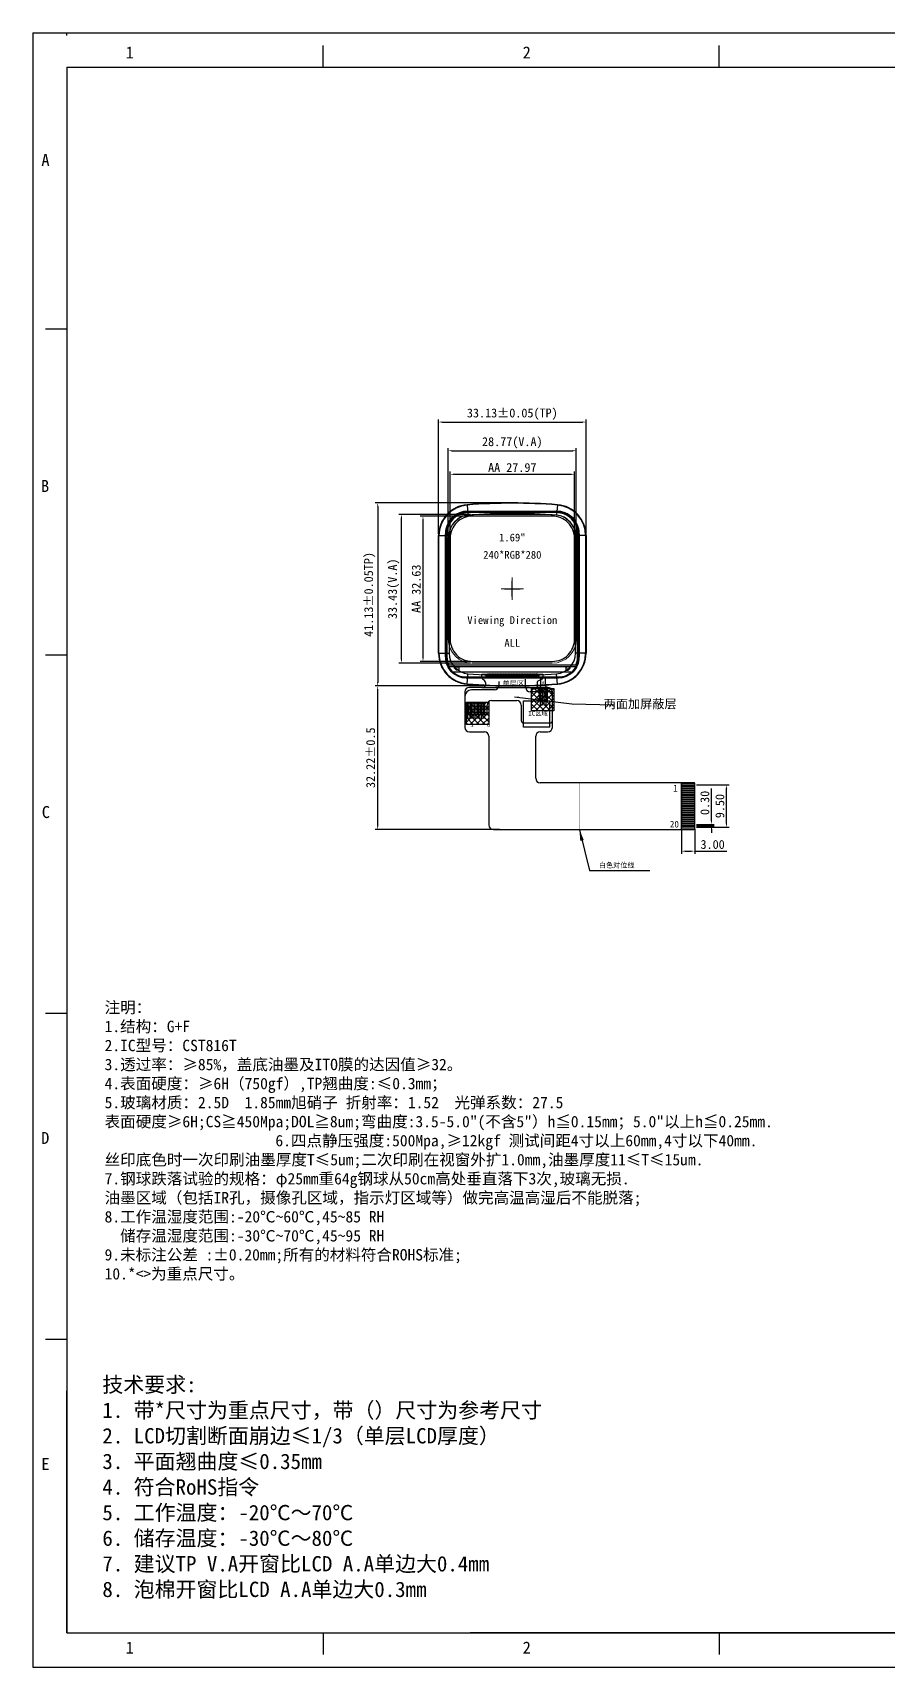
# Model space of a CAD drawing. Extents: x 1414 to 1932, y -8378 to -8010.
# Drawn here: x 1413.8 to 1605.8, y -8377.5 to -8010.3 of the extents above; entities that cross this region are included whole.
import ezdxf
from ezdxf.enums import TextEntityAlignment as Align

# ---------------------------------------------------------------- set-up
doc = ezdxf.new("R2010")
doc.units = 0
doc.header["$LTSCALE"] = 10
doc.header["$MEASUREMENT"] = 0
doc.layers.get('0').update_dxf_attribs({"linetype": 'CONTINUOUS'})
doc.layers.get('Defpoints').update_dxf_attribs({"linetype": 'CONTINUOUS'})
for name, color, linetype in [('02___PRT_ALL_AXES', 7, 'CONTINUOUS'), ('5EB4AF8C-DAD5-4E12-239B-2F7F86AF0EE6', 7, 'CONTINUOUS'), ('dim', 4, 'CONTINUOUS'), ('FPC', 1, 'CONTINUOUS'), ('FPC-O正面白油层', 7, 'CONTINUOUS'), ('标注', 3, 'CONTINUOUS')]:
    doc.layers.add(name, color=color, linetype=linetype)
for name, color, linetype, lineweight in [('BLU', 2, 'CONTINUOUS', 5), ('LCD', 4, 'CONTINUOUS', 18), ('lens', 3, 'CONTINUOUS', 13), ('图层 1', 7, 'CONTINUOUS', 18), ('标 注', 3, 'CONTINUOUS', 18)]:
    doc.layers.add(name, color=color, linetype=linetype, lineweight=lineweight)
doc.styles.add('Times New Roman', font='arial.ttf')
doc.styles.add('宋体', font='SimSun.ttf')
doc.dimstyles.new('ISO-25', dxfattribs={"dimtxt": 2.5, "dimasz": 2.5, "dimexe": 1.25, "dimexo": 0.625, "dimtad": 1, "dimdsep": 46, "dimtxsty": 'Standard', "dimcen": 2.5, "dimadec": 0, "dimazin": 0, "dimtfac": 1, "dimtmove": 0, "dimatfit": 3, "dimfxl": 1, "dimarcsym": 0})
doc.dimstyles.new('STANDARD$0', dxfattribs={"dimtxt": 2, "dimasz": 0.8, "dimexe": 0.6, "dimexo": 0.4, "dimgap": 0.5, "dimtad": 1, "dimzin": 0, "dimdsep": 46, "dimtxsty": '宋体', "dimcen": 0, "dimdle": 1.6, "dimclrd": 256, "dimclre": 256, "dimclrt": 256, "dimadec": 0, "dimazin": 0, "dimtfac": 1, "dimtofl": 0, "dimtmove": 0, "dimatfit": 3, "dimfxl": 1, "dimtolj": 1, "dimarcsym": 1})
doc.dimstyles.new('副本 (2)Standard', dxfattribs={"dimscale": 2, "dimtxt": 1, "dimasz": 0.5, "dimexe": 0.5, "dimexo": 0.5, "dimgap": 0.3, "dimtad": 1, "dimzin": 0, "dimdsep": 46, "dimtxsty": 'Standard', "dimcen": 0, "dimclrd": 5, "dimclre": 5, "dimclrt": 256, "dimadec": 1, "dimazin": 0, "dimtol": 1, "dimtp": 0.05, "dimtm": 0.05, "dimtfac": 1, "dimtofl": 0, "dimtmove": 1, "dimatfit": 3, "dimfxl": 1, "dimtolj": 1, "dimtzin": 0, "dimarcsym": 0})

# ---------------------------------------------------------------- blocks, each defined once
blk = doc.blocks.new('zw$5CE5')
at = {"color": 4}
for p, q in [((-1.75, 0), (1.75, 0)), ((0, -1.75), (0, 1.75))]:
    blk.add_line(p, q, dxfattribs=at)
at = {"layer": 'FPC', "color": 2}
for points in [[(-13.006, -17.867), (-13.006, -17.517), (-12.006, -17.517), (-12.006, -18.317), (-12.556, -18.317)], [(13.006, -17.867), (13.006, -17.517), (12.006, -17.517), (12.006, -18.317), (12.556, -18.317)]]:
    blk.add_lwpolyline(points, close=True, dxfattribs=at)
at = {"layer": '标注', "color": 4}
blk.add_line((14.312, -17.517), (-14.312, -17.517), dxfattribs=at)
at = {"layer": '标注'}
for p, q in [((-6.06, -19.517), (-6.06, -19.417)), ((-6.06, -19.417), (-5.86, -19.417)), ((-5.86, -19.517), (-6.06, -19.517)), ((-5.86, -19.417), (-5.86, -19.317)), ((-5.86, -19.317), (-5.76, -19.317)), ((-5.86, -19.617), (-5.86, -19.517)), ((-5.76, -19.617), (-5.86, -19.617)), ((-5.76, -19.317), (-5.76, -19.417)), ((-5.76, -19.417), (-5.56, -19.417)), ((-5.56, -19.517), (-5.76, -19.517)), ((-5.76, -19.517), (-5.76, -19.617)), ((-5.56, -19.417), (-5.56, -19.517)), ((5.76, -19.417), (5.56, -19.417)), ((5.56, -19.417), (5.56, -19.517)), ((5.56, -19.517), (5.76, -19.517)), ((5.86, -19.317), (5.76, -19.317)), ((5.76, -19.317), (5.76, -19.417)), ((5.76, -19.517), (5.76, -19.617)), ((5.76, -19.617), (5.86, -19.617)), ((5.86, -19.417), (5.86, -19.317)), ((6.06, -19.417), (5.86, -19.417)), ((5.86, -19.517), (6.06, -19.517)), ((5.86, -19.617), (5.86, -19.517)), ((6.06, -19.517), (6.06, -19.417))]:
    blk.add_line(p, q, dxfattribs=at)
at = {"layer": '标注', "color": 4}
for points in [[(-10.386, -19.817), (10.386, -19.817, 0.4142136), (14.886, -15.317), (14.886, 12.317, 0.4142136), (9.886, 17.317), (-9.886, 17.317, 0.4142136), (-14.886, 12.317), (-14.886, -15.317, 0.4142136)], [(-8.986, -16.317), (8.986, -16.317, 0.4142136), (13.986, -11.317), (13.986, 11.317, 0.4142136), (8.986, 16.317), (-8.986, 16.317, 0.4142136), (-13.986, 11.317), (-13.986, -11.317, 0.4142136)]]:
    blk.add_lwpolyline(points, format="xyb", close=True, dxfattribs=at)
at = {"layer": '标注', "color": 6}
blk.add_lwpolyline([(-14.291, -17.117), (14.291, -17.117, 0.1083987), (14.686, -15.317), (14.686, 12.317, 0.4142136), (9.886, 17.117), (-9.886, 17.117, 0.4142136), (-14.686, 12.317), (-14.686, -15.317, 0.1083987), (-14.291, -17.117)], format="xyb", close=True, dxfattribs=at)
at = {"layer": '标注'}
for points in [[(-5.55, -19.717), (-5.49, -19.717), (-5.49, -19.217), (-5.55, -19.217)], [(-5.43, -19.717), (-5.37, -19.717), (-5.37, -19.217), (-5.43, -19.217)], [(-5.31, -19.717), (-5.25, -19.717), (-5.25, -19.217), (-5.31, -19.217)], [(-5.19, -19.717), (-5.13, -19.717), (-5.13, -19.217), (-5.19, -19.217)], [(-5.07, -19.717), (-5.01, -19.717), (-5.01, -19.217), (-5.07, -19.217)], [(-4.95, -19.717), (-4.89, -19.717), (-4.89, -19.217), (-4.95, -19.217)], [(-4.83, -19.717), (-4.77, -19.717), (-4.77, -19.217), (-4.83, -19.217)], [(-4.71, -19.717), (-4.65, -19.717), (-4.65, -19.217), (-4.71, -19.217)], [(-4.59, -19.717), (-4.53, -19.717), (-4.53, -19.217), (-4.59, -19.217)], [(-4.47, -19.717), (-4.41, -19.717), (-4.41, -19.217), (-4.47, -19.217)], [(-4.35, -19.717), (-4.29, -19.717), (-4.29, -19.217), (-4.35, -19.217)], [(-4.23, -19.717), (-4.17, -19.717), (-4.17, -19.217), (-4.23, -19.217)], [(-4.11, -19.717), (-4.05, -19.717), (-4.05, -19.217), (-4.11, -19.217)], [(-3.99, -19.717), (-3.93, -19.717), (-3.93, -19.217), (-3.99, -19.217)], [(-3.87, -19.717), (-3.81, -19.717), (-3.81, -19.217), (-3.87, -19.217)], [(-3.75, -19.717), (-3.69, -19.717), (-3.69, -19.217), (-3.75, -19.217)], [(-3.63, -19.717), (-3.57, -19.717), (-3.57, -19.217), (-3.63, -19.217)], [(-3.51, -19.717), (-3.45, -19.717), (-3.45, -19.217), (-3.51, -19.217)], [(-3.39, -19.717), (-3.33, -19.717), (-3.33, -19.217), (-3.39, -19.217)], [(-3.27, -19.717), (-3.21, -19.717), (-3.21, -19.217), (-3.27, -19.217)], [(-3.15, -19.717), (-3.09, -19.717), (-3.09, -19.217), (-3.15, -19.217)], [(-3.03, -19.717), (-2.97, -19.717), (-2.97, -19.217), (-3.03, -19.217)], [(-2.91, -19.717), (-2.85, -19.717), (-2.85, -19.217), (-2.91, -19.217)], [(-2.79, -19.717), (-2.73, -19.717), (-2.73, -19.217), (-2.79, -19.217)], [(-2.67, -19.717), (-2.61, -19.717), (-2.61, -19.217), (-2.67, -19.217)], [(-2.55, -19.717), (-2.49, -19.717), (-2.49, -19.217), (-2.55, -19.217)], [(-2.43, -19.717), (-2.37, -19.717), (-2.37, -19.217), (-2.43, -19.217)], [(-2.31, -19.717), (-2.25, -19.717), (-2.25, -19.217), (-2.31, -19.217)], [(-2.19, -19.717), (-2.13, -19.717), (-2.13, -19.217), (-2.19, -19.217)], [(-2.07, -19.717), (-2.01, -19.717), (-2.01, -19.217), (-2.07, -19.217)], [(-1.95, -19.717), (-1.89, -19.717), (-1.89, -19.217), (-1.95, -19.217)], [(-1.83, -19.717), (-1.77, -19.717), (-1.77, -19.217), (-1.83, -19.217)], [(-1.71, -19.717), (-1.65, -19.717), (-1.65, -19.217), (-1.71, -19.217)], [(-1.59, -19.717), (-1.53, -19.717), (-1.53, -19.217), (-1.59, -19.217)], [(-1.47, -19.717), (-1.41, -19.717), (-1.41, -19.217), (-1.47, -19.217)], [(-1.35, -19.717), (-1.29, -19.717), (-1.29, -19.217), (-1.35, -19.217)], [(-1.23, -19.717), (-1.17, -19.717), (-1.17, -19.217), (-1.23, -19.217)], [(-1.11, -19.717), (-1.05, -19.717), (-1.05, -19.217), (-1.11, -19.217)], [(-0.99, -19.717), (-0.93, -19.717), (-0.93, -19.217), (-0.99, -19.217)], [(-0.87, -19.717), (-0.81, -19.717), (-0.81, -19.217), (-0.87, -19.217)], [(-0.75, -19.717), (-0.69, -19.717), (-0.69, -19.217), (-0.75, -19.217)], [(-0.63, -19.717), (-0.57, -19.717), (-0.57, -19.217), (-0.63, -19.217)], [(-0.51, -19.717), (-0.45, -19.717), (-0.45, -19.217), (-0.51, -19.217)], [(-0.39, -19.717), (-0.33, -19.717), (-0.33, -19.217), (-0.39, -19.217)], [(-0.27, -19.717), (-0.21, -19.717), (-0.21, -19.217), (-0.27, -19.217)], [(-0.15, -19.717), (-0.09, -19.717), (-0.09, -19.217), (-0.15, -19.217)], [(-0.03, -19.717), (0.03, -19.717), (0.03, -19.217), (-0.03, -19.217)], [(0.09, -19.717), (0.15, -19.717), (0.15, -19.217), (0.09, -19.217)], [(0.21, -19.717), (0.27, -19.717), (0.27, -19.217), (0.21, -19.217)], [(0.33, -19.717), (0.39, -19.717), (0.39, -19.217), (0.33, -19.217)], [(0.45, -19.717), (0.51, -19.717), (0.51, -19.217), (0.45, -19.217)], [(0.57, -19.717), (0.63, -19.717), (0.63, -19.217), (0.57, -19.217)], [(0.69, -19.717), (0.75, -19.717), (0.75, -19.217), (0.69, -19.217)], [(0.81, -19.717), (0.87, -19.717), (0.87, -19.217), (0.81, -19.217)], [(0.93, -19.717), (0.99, -19.717), (0.99, -19.217), (0.93, -19.217)], [(1.05, -19.717), (1.11, -19.717), (1.11, -19.217), (1.05, -19.217)], [(1.17, -19.717), (1.23, -19.717), (1.23, -19.217), (1.17, -19.217)], [(1.29, -19.717), (1.35, -19.717), (1.35, -19.217), (1.29, -19.217)], [(1.41, -19.717), (1.47, -19.717), (1.47, -19.217), (1.41, -19.217)], [(1.53, -19.717), (1.59, -19.717), (1.59, -19.217), (1.53, -19.217)], [(1.65, -19.717), (1.71, -19.717), (1.71, -19.217), (1.65, -19.217)], [(1.77, -19.717), (1.83, -19.717), (1.83, -19.217), (1.77, -19.217)], [(1.89, -19.717), (1.95, -19.717), (1.95, -19.217), (1.89, -19.217)], [(2.01, -19.717), (2.07, -19.717), (2.07, -19.217), (2.01, -19.217)], [(2.13, -19.717), (2.19, -19.717), (2.19, -19.217), (2.13, -19.217)], [(2.25, -19.717), (2.31, -19.717), (2.31, -19.217), (2.25, -19.217)], [(2.37, -19.717), (2.43, -19.717), (2.43, -19.217), (2.37, -19.217)], [(2.49, -19.717), (2.55, -19.717), (2.55, -19.217), (2.49, -19.217)], [(2.61, -19.717), (2.67, -19.717), (2.67, -19.217), (2.61, -19.217)], [(2.73, -19.717), (2.79, -19.717), (2.79, -19.217), (2.73, -19.217)], [(2.85, -19.717), (2.91, -19.717), (2.91, -19.217), (2.85, -19.217)], [(2.97, -19.717), (3.03, -19.717), (3.03, -19.217), (2.97, -19.217)], [(3.09, -19.717), (3.15, -19.717), (3.15, -19.217), (3.09, -19.217)], [(3.21, -19.717), (3.27, -19.717), (3.27, -19.217), (3.21, -19.217)], [(3.33, -19.717), (3.39, -19.717), (3.39, -19.217), (3.33, -19.217)], [(3.45, -19.717), (3.51, -19.717), (3.51, -19.217), (3.45, -19.217)], [(3.57, -19.717), (3.63, -19.717), (3.63, -19.217), (3.57, -19.217)], [(3.69, -19.717), (3.75, -19.717), (3.75, -19.217), (3.69, -19.217)], [(3.81, -19.717), (3.87, -19.717), (3.87, -19.217), (3.81, -19.217)], [(3.93, -19.717), (3.99, -19.717), (3.99, -19.217), (3.93, -19.217)], [(4.05, -19.717), (4.11, -19.717), (4.11, -19.217), (4.05, -19.217)], [(4.17, -19.717), (4.23, -19.717), (4.23, -19.217), (4.17, -19.217)], [(4.29, -19.717), (4.35, -19.717), (4.35, -19.217), (4.29, -19.217)], [(4.41, -19.717), (4.47, -19.717), (4.47, -19.217), (4.41, -19.217)], [(4.53, -19.717), (4.59, -19.717), (4.59, -19.217), (4.53, -19.217)], [(4.65, -19.717), (4.71, -19.717), (4.71, -19.217), (4.65, -19.217)], [(4.77, -19.717), (4.83, -19.717), (4.83, -19.217), (4.77, -19.217)], [(4.89, -19.717), (4.95, -19.717), (4.95, -19.217), (4.89, -19.217)], [(5.01, -19.717), (5.07, -19.717), (5.07, -19.217), (5.01, -19.217)], [(5.13, -19.717), (5.19, -19.717), (5.19, -19.217), (5.13, -19.217)], [(5.25, -19.717), (5.31, -19.717), (5.31, -19.217), (5.25, -19.217)], [(5.37, -19.717), (5.43, -19.717), (5.43, -19.217), (5.37, -19.217)], [(5.49, -19.717), (5.55, -19.717), (5.55, -19.217), (5.49, -19.217)]]:
    blk.add_lwpolyline(points, close=True, dxfattribs=at)
at = {"layer": 'LCD', "color": 4, "style": '宋体'}
for s, p in [('1.69"', (0, 11.517)), ('240*RGB*280', (0, 7.631)), ('Viewing Direction', (0, -7.035)), ('ALL', (0, -12.142))]:
    blk.add_text(s, height=1.75, dxfattribs=at).set_placement(p, align=Align.MIDDLE_CENTER)
at = {"layer": '标注', "color": 1, "width": 0.57324, "attachment_point": 5, "style": '宋体'}
for s, insert, char_height in [('{\\C2;AG}', (-12.406, -17.868), 0.5), ('{\\C2;AG}', (12.406, -17.868), 0.5), ('1', (-5.458, -18.935), 0.2), ('93', (5.464, -18.935), 0.2)]:
    blk.add_mtext(s, dxfattribs=dict(at, insert=insert, char_height=char_height))
blk = doc.blocks.new('*D66')
at = {"layer": 'Defpoints', "color": 0, "transparency": 16777216}
for p in [(1535.54, -8109.49), (1507.57, -8123.9), (1535.54, -8123.9)]:
    blk.add_point(p, dxfattribs=at)
at = {"layer": 'FPC', "color": 3, "linetype": 'Continuous', "lineweight": -2, "transparency": 16777216}
for p, q in [((1507.57, -8123.5), (1507.57, -8108.89)), ((1508.37, -8109.49), (1534.74, -8109.49)), ((1535.54, -8123.5), (1535.54, -8108.89))]:
    blk.add_line(p, q, dxfattribs=at)
at = {"layer": 'FPC', "color": 3, "transparency": 16777216}
for points in [[(1508.37, -8109.36), (1508.37, -8109.62), (1507.57, -8109.49)], [(1534.74, -8109.36), (1534.74, -8109.62), (1535.54, -8109.49)]]:
    blk.add_solid(points, dxfattribs=at)
at = {"layer": 'FPC', "color": 3, "transparency": 16777216, "insert": (1521.55, -8107.98), "char_height": 2, "attachment_point": 5, "style": '宋体'}
blk.add_mtext('\\A1;AA 27.97', dxfattribs=at)
blk = doc.blocks.new('*D67')
at = {"layer": 'Defpoints', "color": 0, "transparency": 16777216}
for p in [(1512.57, -8118.9), (1501.48, -8151.53), (1512.57, -8151.53)]:
    blk.add_point(p, dxfattribs=at)
at = {"layer": 'FPC', "color": 3, "linetype": 'Continuous', "lineweight": -2, "transparency": 16777216}
for p, q in [((1512.17, -8118.9), (1500.88, -8118.9)), ((1501.48, -8119.7), (1501.48, -8150.73)), ((1512.17, -8151.53), (1500.88, -8151.53))]:
    blk.add_line(p, q, dxfattribs=at)
at = {"layer": 'FPC', "color": 3, "transparency": 16777216}
for points in [[(1501.35, -8119.7), (1501.62, -8119.7), (1501.48, -8118.9)], [(1501.35, -8150.73), (1501.62, -8150.73), (1501.48, -8151.53)]]:
    blk.add_solid(points, dxfattribs=at)
at = {"layer": 'FPC', "color": 3, "transparency": 16777216, "insert": (1499.98, -8135.21), "char_height": 2, "attachment_point": 5, "rotation": 90, "style": '宋体'}
blk.add_mtext('\\A1;AA 32.63', dxfattribs=at)
blk = doc.blocks.new('*U56')
at = {"color": 2}
blk.add_lwpolyline([(-1.5, -0.15), (1.5, -0.15), (1.5, 0.15), (-1.5, 0.15)], close=True, dxfattribs=at)
blk = doc.blocks.new('*U57')
at = {"color": 0, "linetype": 'ByBlock', "lineweight": -2, "transparency": 16777216}
for p in [(0, 9.5), (0, 9), (0, 8.5), (0, 8), (0, 7.5), (0, 7), (0, 6.5), (0, 6), (0, 5.5), (0, 5), (0, 4.5), (0, 4), (0, 3.5), (0, 3), (0, 2.5), (0, 2), (0, 1.5), (0, 1), (0, 0.5), (0, 0)]:
    blk.add_blockref('*U56', p, dxfattribs=at)
blk = doc.blocks.new('*D58')
at = {"layer": 'Defpoints', "color": 0, "transparency": 16777216}
for p in [(1559.57, -8188.78), (1562.57, -8188.78), (1562.57, -8194.16)]:
    blk.add_point(p, dxfattribs=at)
at = {"layer": 'FPC', "color": 3, "linetype": 'Continuous', "lineweight": -2, "transparency": 16777216}
for p, q in [((1559.57, -8189.18), (1559.57, -8194.76)), ((1562.57, -8189.18), (1562.57, -8194.76)), ((1560.37, -8194.16), (1561.77, -8194.16)), ((1562.57, -8194.16), (1569.78, -8194.16))]:
    blk.add_line(p, q, dxfattribs=at)
at = {"layer": 'FPC', "color": 3, "transparency": 16777216}
for points in [[(1560.37, -8194.03), (1560.37, -8194.29), (1559.57, -8194.16)], [(1561.77, -8194.03), (1561.77, -8194.29), (1562.57, -8194.16)]]:
    blk.add_solid(points, dxfattribs=at)
at = {"layer": 'FPC', "color": 3, "transparency": 16777216, "insert": (1566.57, -8192.66), "char_height": 2, "attachment_point": 5, "style": '宋体'}
blk.add_mtext('\\A1;3.00', dxfattribs=at)
blk = doc.blocks.new('*D59')
at = {"layer": 'Defpoints', "color": 0, "transparency": 16777216}
for p in [(1562.57, -8188.13), (1562.57, -8188.43), (1566.33, -8188.13)]:
    blk.add_point(p, dxfattribs=at)
at = {"layer": 'FPC', "color": 3, "linetype": 'Continuous', "lineweight": -2, "transparency": 16777216}
for p, q in [((1566.33, -8187.33), (1566.33, -8180.08)), ((1562.97, -8188.13), (1566.93, -8188.13)), ((1562.97, -8188.43), (1566.93, -8188.43)), ((1566.33, -8189.23), (1566.33, -8190.03))]:
    blk.add_line(p, q, dxfattribs=at)
at = {"layer": 'FPC', "color": 3, "transparency": 16777216}
for points in [[(1566.19, -8187.33), (1566.46, -8187.33), (1566.33, -8188.13)], [(1566.19, -8189.23), (1566.46, -8189.23), (1566.33, -8188.43)]]:
    blk.add_solid(points, dxfattribs=at)
at = {"layer": 'FPC', "color": 3, "transparency": 16777216, "insert": (1564.83, -8183.31), "char_height": 2, "attachment_point": 5, "rotation": 90, "style": '宋体'}
blk.add_mtext('\\A1;0.30', dxfattribs=at)
blk = doc.blocks.new('*D60')
at = {"layer": 'Defpoints', "color": 0, "transparency": 16777216}
for p in [(1562.57, -8179.28), (1569.7, -8179.28), (1562.57, -8188.78)]:
    blk.add_point(p, dxfattribs=at)
at = {"layer": 'FPC', "color": 3, "linetype": 'Continuous', "lineweight": -2, "transparency": 16777216}
for p, q in [((1562.97, -8179.28), (1570.3, -8179.28)), ((1569.7, -8187.98), (1569.7, -8180.08)), ((1562.97, -8188.78), (1570.3, -8188.78))]:
    blk.add_line(p, q, dxfattribs=at)
at = {"layer": 'FPC', "color": 3, "transparency": 16777216}
for points in [[(1569.57, -8180.08), (1569.84, -8180.08), (1569.7, -8179.28)], [(1569.57, -8187.98), (1569.84, -8187.98), (1569.7, -8188.78)]]:
    blk.add_solid(points, dxfattribs=at)
at = {"layer": 'FPC', "color": 3, "transparency": 16777216, "insert": (1568.2, -8184.03), "char_height": 2, "attachment_point": 5, "rotation": 90, "style": '宋体'}
blk.add_mtext('\\A1;9.50', dxfattribs=at)
blk = doc.blocks.new('*D61')
at = {"layer": 'Defpoints', "color": 0, "transparency": 16777216}
for p in [(1491.3, -8157.05), (1520.3, -8157.05), (1519.1, -8189.28)]:
    blk.add_point(p, dxfattribs=at)
at = {"layer": 'FPC', "color": 3, "linetype": 'Continuous', "lineweight": -2, "transparency": 16777216}
for p, q in [((1519.9, -8157.05), (1490.7, -8157.05)), ((1491.3, -8188.48), (1491.3, -8157.85)), ((1518.7, -8189.28), (1490.7, -8189.28))]:
    blk.add_line(p, q, dxfattribs=at)
at = {"layer": 'FPC', "color": 3, "transparency": 16777216}
for points in [[(1491.16, -8157.85), (1491.43, -8157.85), (1491.3, -8157.05)], [(1491.16, -8188.48), (1491.43, -8188.48), (1491.3, -8189.28)]]:
    blk.add_solid(points, dxfattribs=at)
at = {"layer": 'FPC', "color": 3, "transparency": 16777216, "insert": (1489.72, -8173.17), "char_height": 2, "attachment_point": 5, "rotation": 90, "style": '宋体'}
blk.add_mtext('\\A1;32.22%%P0.5', dxfattribs=at)
blk = doc.blocks.new('*D62')
at = {"layer": 'Defpoints', "color": 0, "transparency": 16777216}
for p in [(1535.94, -8104.19), (1507.17, -8123.9), (1535.94, -8123.9)]:
    blk.add_point(p, dxfattribs=at)
at = {"layer": 'FPC', "color": 3, "linetype": 'Continuous', "lineweight": -2, "transparency": 16777216}
for p, q in [((1507.17, -8123.5), (1507.17, -8103.59)), ((1507.97, -8104.19), (1535.14, -8104.19)), ((1535.94, -8123.5), (1535.94, -8103.59))]:
    blk.add_line(p, q, dxfattribs=at)
at = {"layer": 'FPC', "color": 3, "transparency": 16777216}
for points in [[(1507.97, -8104.06), (1507.97, -8104.33), (1507.17, -8104.19)], [(1535.14, -8104.06), (1535.14, -8104.33), (1535.94, -8104.19)]]:
    blk.add_solid(points, dxfattribs=at)
at = {"layer": 'FPC', "color": 3, "transparency": 16777216, "insert": (1521.55, -8102.42), "char_height": 2, "attachment_point": 5, "style": '宋体'}
blk.add_mtext('\\A1;28.77(V.A)', dxfattribs=at)
blk = doc.blocks.new('*D63')
at = {"layer": 'Defpoints', "color": 0, "transparency": 16777216}
for p in [(1496.65, -8118.5), (1512.57, -8118.5), (1512.57, -8151.93)]:
    blk.add_point(p, dxfattribs=at)
at = {"layer": 'FPC', "color": 3, "linetype": 'Continuous', "lineweight": -2, "transparency": 16777216}
for p, q in [((1512.17, -8118.5), (1496.05, -8118.5)), ((1496.65, -8151.13), (1496.65, -8119.3)), ((1512.17, -8151.93), (1496.05, -8151.93))]:
    blk.add_line(p, q, dxfattribs=at)
at = {"layer": 'FPC', "color": 3, "transparency": 16777216}
for points in [[(1496.52, -8119.3), (1496.79, -8119.3), (1496.65, -8118.5)], [(1496.52, -8151.13), (1496.79, -8151.13), (1496.65, -8151.93)]]:
    blk.add_solid(points, dxfattribs=at)
at = {"layer": 'FPC', "color": 3, "transparency": 16777216, "insert": (1494.88, -8135.21), "char_height": 2, "attachment_point": 5, "rotation": 90, "style": '宋体'}
blk.add_mtext('\\A1;33.43(V.A)', dxfattribs=at)
blk = doc.blocks.new('*D64')
at = {"layer": 'Defpoints', "color": 0, "transparency": 16777216}
for p in [(1538.12, -8097.75), (1504.98, -8123.27), (1538.12, -8123.27)]:
    blk.add_point(p, dxfattribs=at)
at = {"layer": 'FPC', "color": 3, "linetype": 'Continuous', "lineweight": -2, "transparency": 16777216}
for p, q in [((1504.98, -8122.87), (1504.98, -8097.15)), ((1538.12, -8122.87), (1538.12, -8097.15)), ((1505.78, -8097.75), (1537.32, -8097.75))]:
    blk.add_line(p, q, dxfattribs=at)
at = {"layer": 'FPC', "color": 3, "transparency": 16777216}
for points in [[(1505.78, -8097.62), (1505.78, -8097.88), (1504.98, -8097.75)], [(1537.32, -8097.62), (1537.32, -8097.88), (1538.12, -8097.75)]]:
    blk.add_solid(points, dxfattribs=at)
at = {"layer": 'FPC', "color": 3, "transparency": 16777216, "insert": (1521.55, -8095.98), "char_height": 2, "attachment_point": 5, "style": '宋体'}
blk.add_mtext('\\A1;33.13%%P0.05(TP)', dxfattribs=at)
blk = doc.blocks.new('*D65')
at = {"layer": 'Defpoints', "color": 0, "transparency": 16777216}
for p in [(1521.54, -8115.92), (1491.3, -8157.05), (1522.17, -8157.05)]:
    blk.add_point(p, dxfattribs=at)
at = {"layer": 'FPC', "color": 3, "linetype": 'Continuous', "lineweight": -2, "transparency": 16777216}
for p, q in [((1521.14, -8115.92), (1490.7, -8115.92)), ((1491.3, -8116.72), (1491.3, -8156.25)), ((1521.77, -8157.05), (1490.7, -8157.05))]:
    blk.add_line(p, q, dxfattribs=at)
at = {"layer": 'FPC', "color": 3, "transparency": 16777216}
for points in [[(1491.16, -8116.72), (1491.43, -8116.72), (1491.3, -8115.92)], [(1491.16, -8156.25), (1491.43, -8156.25), (1491.3, -8157.05)]]:
    blk.add_solid(points, dxfattribs=at)
at = {"layer": 'FPC', "color": 3, "transparency": 16777216, "insert": (1489.52, -8136.49), "char_height": 2, "attachment_point": 5, "rotation": 90, "style": '宋体'}
blk.add_mtext('\\A1;41.13%%P0.05TP)', dxfattribs=at)

msp = doc.modelspace()

# ---------------------------------------------------------------- hatches: boundary and pattern name
at = {"layer": 'FPC'}
h = msp.add_hatch(dxfattribs=at)
h.set_pattern_fill('ANSI37', color=2, scale=0.3)
h.set_pattern_definition([(45, (99.2146, -3737.2975), (-0.6735192, 0.6735192), []), (135, (99.2146, -3737.2975), (-0.6735192, -0.6735192), [])])
h.paths.add_polyline_path([(1525.879, -8162.651), (1525.879, -8157.651), (1530.879, -8157.651), (1530.879, -8162.651)])
h = msp.add_hatch(dxfattribs=at)
h.set_pattern_fill('ANSI37', color=2, scale=0.3)
h.set_pattern_definition([(45, (84.588, -3740.3314), (-0.6735192, 0.6735192), []), (135, (84.588, -3740.3314), (-0.6735192, -0.6735192), [])])
h.paths.add_polyline_path([(1511.253, -8165.684), (1511.253, -8160.684), (1516.253, -8160.684), (1516.253, -8165.684)])

# ---------------------------------------------------------------- linework, layer by layer
at = {"color": 7, "linetype": 'Continuous'}
for p, q in [((1413.764, -8010.282), (1931.641, -8010.282)), ((1413.764, -8010.282), (1413.764, -8377.51)), ((1511.403, -8116.322), (1511.59, -8118.689)), ((1531.701, -8116.322), (1531.514, -8118.689)), ((1504.984, -8123.267), (1507.359, -8123.267)), ((1504.984, -8149.71), (1504.984, -8123.267)), ((1505.065, -8149.71), (1505.065, -8123.267)), ((1538.119, -8123.267), (1535.744, -8123.267)), ((1538.038, -8123.267), (1538.038, -8149.71)), ((1538.119, -8123.267), (1538.119, -8149.71)), ((1504.984, -8149.71), (1507.359, -8149.71)), ((1538.119, -8149.71), (1535.744, -8149.71)), ((1511.159, -8155.23), (1514.295, -8155.23)), ((1511.403, -8156.655), (1511.59, -8154.288)), ((1514.295, -8155.23), (1531.931, -8155.23)), ((1531.701, -8156.655), (1531.514, -8154.288)), ((1413.764, -8377.51), (1931.641, -8377.51))]:
    msp.add_line(p, q, dxfattribs=at)
at = {"linetype": 'Continuous'}
for p, q in [((1421.473, -8010.929), (1421.473, -8010.282)), ((1479.082, -8017.991), (1479.082, -8013.173)), ((1568.059, -8017.991), (1568.059, -8013.173)), ((1421.473, -8017.991), (1923.932, -8017.991)), ((1421.473, -8017.991), (1421.473, -8369.801)), ((1421.473, -8076.87), (1416.655, -8076.87)), ((1421.473, -8150.103), (1416.655, -8150.103)), ((1421.473, -8230.627), (1416.655, -8230.627)), ((1421.473, -8303.859), (1416.655, -8303.859)), ((1421.473, -8369.801), (1923.932, -8369.801)), ((1479.082, -8369.801), (1479.082, -8374.619)), ((1568.059, -8369.801), (1568.059, -8374.619))]:
    msp.add_line(p, q, dxfattribs=at)
at = {"color": 30, "true_color": 0xff7f00}
for p, q in [((1510.898, -8158.357), (1510.898, -8166.357)), ((1515.002, -8157.357), (1511.898, -8157.357)), ((1514.709, -8157.357), (1527.603, -8157.357)), ((1515.502, -8156.248), (1515.502, -8156.857)), ((1529.548, -8157.357), (1526.773, -8157.357)), ((1530.548, -8166.357), (1530.548, -8158.357)), ((1511.898, -8167.357), (1515.303, -8167.357)), ((1516.303, -8168.357), (1516.303, -8188.276)), ((1526.803, -8177.776), (1526.803, -8168.357)), ((1527.803, -8167.357), (1529.548, -8167.357)), ((1562.368, -8178.776), (1527.803, -8178.776)), ((1559.568, -8189.276), (1559.568, -8178.776)), ((1562.568, -8189.076), (1562.568, -8178.976)), ((1517.303, -8189.276), (1562.368, -8189.276))]:
    msp.add_line(p, q, dxfattribs=at)
at = {"color": 3}
for p, q in [((1511.468, -8160.989), (1511.849, -8160.989)), ((1512.191, -8160.989), (1512.533, -8160.989)), ((1512.875, -8160.989), (1513.217, -8160.989)), ((1513.597, -8160.989), (1513.939, -8160.989)), ((1514.281, -8160.989), (1514.623, -8160.989))]:
    msp.add_line(p, q, dxfattribs=at)
at = {"color": 5}
for p, q in [((1524.102, -8160.386), (1530.002, -8160.386)), ((1524.102, -8166.286), (1524.102, -8160.386)), ((1530.002, -8166.286), (1530.002, -8160.386)), ((1530.002, -8166.286), (1524.102, -8166.286))]:
    msp.add_line(p, q, dxfattribs=at)
at = {"color": 4, "linetype": 'Continuous'}
for p, q in [((1421.473, -8369.801), (1421.473, -8315.376)), ((1677.446, -8369.801), (1512.047, -8369.801))]:
    msp.add_line(p, q, dxfattribs=at)
at = {"color": 7, "true_color": 0xffffff, "const_width": 0.1}
msp.add_lwpolyline([(1536.588, -8178.776), (1536.588, -8189.276)], dxfattribs=at)
at = {"color": 7, "linetype": 'Continuous'}
for centre, radius, start, end in [((1511.952, -8123.267), 6.967, 94.52061, 180), ((1511.952, -8123.267), 6.886, 94.52061, 180), ((1521.552, -8244.688), 128.767, 85.47939, 94.52061), ((1521.552, -8244.688), 128.686, 85.47939, 94.52061), ((1531.152, -8123.267), 6.886, 0, 85.47939), ((1531.152, -8123.267), 6.967, 0, 85.47939), ((1511.952, -8149.71), 6.967, 180, 265.47939), ((1511.952, -8149.71), 6.886, 180, 265.47939), ((1531.152, -8149.71), 6.886, 274.52061, 0), ((1531.152, -8149.71), 6.967, 274.52061, 0), ((1521.552, -8028.288), 128.767, 265.47939, 274.52061), ((1521.552, -8028.288), 128.767, 265.47939, 274.52061), ((1521.552, -8028.288), 128.686, 265.47939, 274.52061)]:
    msp.add_arc(centre, radius, start, end, dxfattribs=at)
at = {"color": 30, "true_color": 0xff7f00}
for centre, radius, start, end in [((1511.898, -8158.357), 1, 90, 180), ((1515.002, -8156.857), 0.5, 270, 0), ((1529.548, -8158.357), 1, 0, 90), ((1511.898, -8166.357), 1, 180, 270), ((1529.548, -8166.357), 1, 270, 0), ((1515.303, -8168.357), 1, 0, 90), ((1527.803, -8168.357), 1, 90, 180), ((1527.803, -8177.776), 1, 180, 270), ((1562.368, -8178.976), 0.2, 360, 90), ((1517.303, -8188.276), 1, 180, 270), ((1562.368, -8189.076), 0.2, 270, 0)]:
    msp.add_arc(centre, radius, start, end, dxfattribs=at)
at = {"layer": '02___PRT_ALL_AXES', "color": 7, "linetype": 'Continuous'}
for p, q in [((1507.359, -8123.267), (1507.359, -8149.71)), ((1535.744, -8149.71), (1535.744, -8123.267))]:
    msp.add_line(p, q, dxfattribs=at)
for centre, radius, start, end in [((1511.952, -8123.267), 4.592, 94.52061, 180), ((1521.552, -8244.688), 126.392, 85.47939, 94.52061), ((1531.152, -8123.267), 4.592, 0, 85.47939), ((1511.952, -8149.71), 4.592, 180, 265.47939), ((1531.152, -8149.71), 4.592, 274.52061, 0), ((1521.552, -8028.288), 126.392, 265.47939, 274.52061)]:
    msp.add_arc(centre, radius, start, end, dxfattribs=at)
at = {"layer": '5EB4AF8C-DAD5-4E12-239B-2F7F86AF0EE6', "color": 0, "lineweight": 5}
msp.add_lwpolyline([(1531.588, -8117.746), (1511.518, -8117.746, 0.4142136), (1506.518, -8122.746), (1506.518, -8150.676, 0.4142136), (1511.018, -8155.176), (1532.088, -8155.176, 0.4142136), (1536.588, -8150.676), (1536.588, -8122.746, 0.4142136)], format="xyb", close=True, dxfattribs=at)
at = {"layer": 'BLU', "color": 30, "lineweight": 5}
msp.add_line((1515.193, -8155.03), (1527.913, -8155.03), dxfattribs=at)
at = {"layer": 'dim', "color": 0}
for p, q in [((1511.659, -8117.746), (1531.431, -8117.746)), ((1511.659, -8117.826), (1531.431, -8117.826)), ((1506.509, -8150.53), (1506.509, -8122.896)), ((1506.589, -8150.53), (1506.589, -8122.896)), ((1536.501, -8122.896), (1536.501, -8150.53)), ((1536.581, -8122.896), (1536.581, -8150.53)), ((1534.966, -8153.95), (1508.125, -8153.95)), ((1531.931, -8155.15), (1511.159, -8155.15)), ((1514.176, -8155.23), (1511.159, -8155.23)), ((1531.931, -8155.23), (1515.453, -8155.23))]:
    msp.add_line(p, q, dxfattribs=at)
for centre, radius, start, end in [((1511.659, -8122.896), 5.15, 90, 180), ((1511.659, -8122.896), 5.07, 90, 180), ((1531.431, -8122.896), 5.15, 0, 90), ((1531.431, -8122.896), 5.07, 0, 90), ((1511.246, -8150.495), 4.737, 180.43327, 268.95395), ((1511.246, -8150.495), 4.657, 180.43327, 268.95395), ((1531.845, -8150.495), 4.657, 271.04605, 359.56673), ((1531.845, -8150.495), 4.737, 271.04605, 359.56673)]:
    msp.add_arc(centre, radius, start, end, dxfattribs=at)
at = {"layer": 'FPC', "color": 30}
for p, q in [((1514.693, -8155.136), (1514.693, -8154.43)), ((1514.693, -8154.43), (1528.413, -8154.43)), ((1515.305, -8155.85), (1514.89, -8155.534)), ((1528.217, -8155.534), (1527.3, -8155.973)), ((1528.413, -8154.43), (1528.413, -8155.136)), ((1527.103, -8156.371), (1527.103, -8156.857)), ((1527.603, -8157.357), (1529.397, -8157.357))]:
    msp.add_line(p, q, dxfattribs=at)
at = {"layer": 'FPC', "color": 2}
for p, q in [((1518.552, -8156.021), (1518.552, -8156.93)), ((1524.552, -8157.33), (1524.552, -8155.521)), ((1510.902, -8159.43), (1510.902, -8163.43)), ((1517.552, -8157.93), (1512.402, -8157.93)), ((1530.052, -8158.33), (1525.552, -8158.33)), ((1530.552, -8164.83), (1530.552, -8158.83)), ((1510.902, -8163.43), (1515.902, -8163.43)), ((1511.477, -8161.43), (1511.477, -8163.43)), ((1511.827, -8161.43), (1511.477, -8161.43)), ((1511.827, -8163.43), (1511.827, -8161.43)), ((1512.177, -8161.43), (1512.177, -8163.43)), ((1512.527, -8161.43), (1512.177, -8161.43)), ((1512.527, -8163.43), (1512.527, -8161.43)), ((1512.877, -8161.43), (1512.877, -8163.43)), ((1513.227, -8161.43), (1512.877, -8161.43)), ((1513.227, -8163.43), (1513.227, -8161.43)), ((1513.577, -8161.43), (1513.577, -8163.43)), ((1513.927, -8161.43), (1513.577, -8161.43)), ((1513.927, -8163.43), (1513.927, -8161.43)), ((1514.277, -8161.43), (1514.277, -8163.43)), ((1514.627, -8161.43), (1514.277, -8161.43)), ((1514.627, -8163.43), (1514.627, -8161.43)), ((1514.977, -8161.43), (1514.977, -8163.43)), ((1515.327, -8161.43), (1514.977, -8161.43)), ((1515.327, -8163.43), (1515.327, -8161.43)), ((1515.902, -8163.43), (1515.902, -8161.33)), ((1516.902, -8160.33), (1522.552, -8160.33)), ((1523.552, -8161.33), (1523.552, -8164.83)), ((1524.052, -8165.33), (1530.052, -8165.33))]:
    msp.add_line(p, q, dxfattribs=at)
at = {"layer": 'FPC'}
for p, q in [((1527.948, -8156.97), (1527.948, -8155.096)), ((1529.048, -8156.97), (1529.048, -8155.096)), ((1527.598, -8157.756), (1527.598, -8160.326)), ((1527.711, -8157.44), (1527.836, -8157.286)), ((1527.898, -8159.126), (1527.898, -8158.203)), ((1527.898, -8159.426), (1527.898, -8160.176)), ((1528.298, -8158.192), (1528.298, -8159.126)), ((1528.298, -8159.426), (1528.298, -8160.176)), ((1528.698, -8159.326), (1528.698, -8158.461)), ((1528.698, -8160.176), (1528.698, -8159.626)), ((1529.098, -8158.45), (1529.098, -8159.326)), ((1529.098, -8159.626), (1529.098, -8160.176)), ((1529.286, -8157.44), (1529.161, -8157.286)), ((1529.398, -8157.756), (1529.398, -8160.326)), ((1527.598, -8160.326), (1527.973, -8160.326)), ((1529.023, -8160.326), (1529.398, -8160.326))]:
    msp.add_line(p, q, dxfattribs=at)
at = {"layer": 'FPC', "color": 2}
for points in [[(1525.879, -8157.651), (1530.879, -8157.651), (1530.879, -8162.651), (1525.879, -8162.651)], [(1527.898, -8157.703), (1528.298, -8157.703), (1528.298, -8161.326), (1527.898, -8161.326)], [(1528.698, -8157.703), (1529.098, -8157.703), (1529.098, -8161.326), (1528.698, -8161.326)], [(1511.253, -8160.684), (1516.253, -8160.684), (1516.253, -8165.684), (1511.253, -8165.684)]]:
    msp.add_lwpolyline(points, close=True, dxfattribs=at)
at = {"layer": 'FPC'}
msp.add_lwpolyline([(1528.773, -8160.326), (1528.223, -8160.326)], dxfattribs=at)
for centre in [(1528.098, -8159.276), (1528.898, -8159.476)]:
    msp.add_circle(centre, 0.125, dxfattribs=at)
at = {"layer": 'FPC', "color": 30}
for centre, start, end in [((1515.193, -8155.136), 180, 232.64338), ((1515.002, -8156.248), 360, 52.64338), ((1527.603, -8156.371), 127.35662, 180), ((1527.913, -8155.136), 307.35662, 0), ((1527.603, -8156.857), 180, 270)]:
    msp.add_arc(centre, 0.5, start, end, dxfattribs=at)
at = {"layer": 'FPC', "color": 2}
for centre, radius, start, end in [((1512.402, -8159.43), 1.5, 90, 180), ((1517.552, -8156.93), 1, 270, 0), ((1525.552, -8157.33), 1, 180, 270), ((1530.052, -8158.83), 0.5, 0, 90), ((1516.902, -8161.33), 1, 90, 180), ((1522.552, -8161.33), 1, 0, 90), ((1524.052, -8164.83), 0.5, 180, 270), ((1530.052, -8164.83), 0.5, 270, 0)]:
    msp.add_arc(centre, radius, start, end, dxfattribs=at)
at = {"layer": 'FPC'}
for centre, radius, start, end in [((1528.098, -8157.756), 0.5, 140.85941, 180), ((1527.448, -8156.97), 0.5, 320.85941, 0), ((1528.098, -8159.276), 0.25, 143.1301, 216.8699), ((1528.098, -8159.276), 0.25, 323.1301, 36.8699), ((1528.898, -8159.476), 0.25, 143.1301, 216.8699), ((1529.548, -8156.97), 0.5, 180, 219.14059), ((1528.898, -8159.476), 0.25, 323.1301, 36.8699), ((1528.898, -8157.756), 0.5, 0, 39.14059), ((1528.098, -8160.326), 0.25, 143.1301, 180), ((1528.098, -8160.326), 0.125, 0, 180), ((1528.098, -8160.326), 0.25, 0, 36.8699), ((1528.898, -8160.326), 0.25, 143.1301, 180), ((1528.898, -8160.326), 0.125, 0, 180), ((1528.898, -8160.326), 0.25, 0, 36.8699)]:
    msp.add_arc(centre, radius, start, end, dxfattribs=at)
msp.add_spline([(1527.598, -8158.526), (1528.098, -8158.126), (1528.898, -8158.526), (1529.398, -8158.126)], degree=3, dxfattribs=at)
at = {"layer": 'LCD', "color": 1}
for p, q in [((1512.567, -8118.496), (1530.539, -8118.496)), ((1507.167, -8123.896), (1507.167, -8146.53)), ((1535.939, -8123.896), (1535.939, -8146.53)), ((1512.567, -8151.93), (1530.539, -8151.93))]:
    msp.add_line(p, q, dxfattribs=at)
for centre, start, end in [((1512.567, -8123.896), 90, 180), ((1530.539, -8123.896), 0, 90), ((1512.567, -8146.53), 180, 270), ((1530.539, -8146.53), 270, 0)]:
    msp.add_arc(centre, 5.4, start, end, dxfattribs=at)
at = {"layer": 'lens', "linetype": 'Continuous'}
for p, q in [((1521.553, -8132.713), (1521.553, -8137.713)), ((1524.053, -8135.213), (1519.053, -8135.213))]:
    msp.add_line(p, q, dxfattribs=at)
at = {"layer": '图层 1', "color": 30, "lineweight": 25, "true_color": 0xff7f00}
msp.add_line((1518.517, -8157.009), (1518.456, -8157.312), dxfattribs=at)
at = {"layer": '图层 1', "color": 3, "lineweight": 5}
for points in [[(1511.468, -8160.989), (1511.468, -8164.295)], [(1511.849, -8164.295), (1511.849, -8160.989)], [(1512.191, -8160.989), (1512.191, -8164.295)], [(1512.533, -8164.295), (1512.533, -8160.989)], [(1512.875, -8160.989), (1512.875, -8164.295)], [(1513.217, -8164.295), (1513.217, -8160.989)], [(1513.597, -8160.989), (1513.597, -8164.295)], [(1513.939, -8164.295), (1513.939, -8160.989)], [(1514.281, -8160.989), (1514.281, -8164.295)], [(1514.623, -8164.295), (1514.623, -8160.989)], [(1514.965, -8160.989), (1514.965, -8164.295)], [(1515.345, -8164.295), (1515.345, -8160.989), (1514.965, -8160.989)], [(1511.468, -8164.295), (1511.849, -8164.295)], [(1512.191, -8164.295), (1512.533, -8164.295)], [(1512.875, -8164.295), (1513.217, -8164.295)], [(1513.597, -8164.295), (1513.939, -8164.295)], [(1514.281, -8164.295), (1514.623, -8164.295)], [(1514.965, -8164.295), (1515.345, -8164.295)]]:
    msp.add_lwpolyline(points, dxfattribs=at)
at = {"layer": '标 注', "color": 0}
msp.add_line((1421.473, -8206.123), (1421.473, -8170.782), dxfattribs=at)

# ---------------------------------------------------------------- block references
at = {"color": 30, "true_color": 0xff7f00}
msp.add_blockref('*U57', (1561.068, -8188.776), dxfattribs=at)
at = {"layer": 'FPC', "color": 4}
msp.add_blockref('zw$5CE5', (1521.553, -8135.213), dxfattribs=at)

# ---------------------------------------------------------------- texts
at = {"color": 4, "linetype": 'Continuous', "style": '宋体'}
for s, p in [('1', (1434.675, -8016.063)), ('2', (1523.884, -8016.064)), ('A', (1415.72, -8040.215)), ('B', (1415.628, -8113.472)), ('C', (1415.807, -8186.717)), ('D', (1415.674, -8259.927)), ('E', (1415.721, -8333.17)), ('1', (1434.675, -8374.427)), ('2', (1523.884, -8374.427))]:
    msp.add_text(s, height=2.698, dxfattribs=at).set_placement(p)
at = {"color": 3, "linetype": 'Continuous', "style": '宋体'}
for s, p in [('单层区', (1521.786, -8157.03)), ('白色对位线', (1545.01, -8197.879))]:
    msp.add_text(s, height=1.1456, dxfattribs=at).set_placement(p, align=Align.CENTER)
for s, insert, char_height, width, attachment_point in [('{\\fSimSun|b0|i0|c134|p2;1}', (1511.559, -8161.921), 0.5, 0.45968, 3), ('{\\fSimSun|b0|i0|c134|p2;6}', (1515.38, -8162.009), 0.5, 0.45968, 3), ('{\\fSimSun|b0|i0|c134|p2;IC区域}', (1525.143, -8162.704), 1, 4.26041, 1)]:
    msp.add_mtext(s, dxfattribs=dict(insert=insert, char_height=char_height, width=width, attachment_point=attachment_point))
at = {"color": 30, "true_color": 0xff7f00, "attachment_point": 1, "style": '宋体'}
for s, insert, char_height in [('{\\C256;\\c16777215;1}', (1512.12, -8165.224), 1), ('{\\C256;\\c16777215;6}', (1515.81, -8165.224), 1), ('{\\C1;1}', (1557.709, -8179.26), 1.5), ('{\\C1;20}', (1556.964, -8187.34), 1.5)]:
    msp.add_mtext_dynamic_manual_height_columns(s, width=2.99507, gutter_width=12.5, heights=[0], dxfattribs=dict(at, insert=insert, char_height=char_height))
at = {"layer": 'dim', "insert": (1429.925, -8227.97), "char_height": 2.565, "width": 165.66545, "attachment_point": 1, "style": 'Times New Roman'}
msp.add_mtext('{\\fSimSun|b0|i0|c134|p2;\\C4;注明：\\P1.结构：G+F   \\P2.IC型号：CST816T\\P3.透过率：\\C1;≥8\\fSimSun|b0|i0|c0|p2;5\\fSimSun|b0|i0|c134|p2;%，盖底油墨及ITO膜的达因值≥32。\\C4;\\P4\\fSimSun|b0|i0|c0|p2;.\\fSimSun|b0|i0|c134|p2;表面硬度：\\C1;≥6H（750gf）,TP翘曲度:≤0.3mm；\\C4;\\P5.玻璃材质：\\C1;2.5D  1.85mm旭硝子 折射率：1.52  光弹系数：27.5\\P表面硬度\\fSimSun|b0|i0|c0|p2;≥\\fSimSun|b0|i0|c134|p2;6\\fSimSun|b0|i0|c0|p2;H\\fSimSun|b0|i0|c134|p2;;CS≧450Mpa;DOL≧8um\\C4;;弯曲度:\\C1;3.5-5.0"(不含5"）\\fSimSun|b0|i0|c0|p2;h≦0.\\fSimSun|b0|i0|c134|p2;15\\fSimSun|b0|i0|c0|p2;mm\\fSimSun|b0|i0|c134|p2;；5.0"以上\\fSimSun|b0|i0|c0|p2;h≦0.\\fSimSun|b0|i0|c134|p2;25\\fSimSun|b0|i0|c0|p2;mm\\fSimSun|b0|i0|c134|p2;. \\C4;                               6.\\C256;四点静压\\C4;强度:\\C1;500Mpa,≥12kgf \\C4;测试间距4寸以上60mm,4寸以下40mm. \\fSimSun|b0|i0|c0|p2;\\P\\fSimSun|b0|i0|c134|p2;丝印底色时一次印刷油墨厚度\\fSimSun|b0|i0|c0|p2;T≤5um;\\fSimSun|b0|i0|c134|p2;二次印刷在视窗外扩1\\fSimSun|b0|i0|c0|p2;.0mm,\\fSimSun|b0|i0|c134|p2;油墨厚度\\C1;11\\fSimSun|b0|i0|c0|p2;≤T≤1\\fSimSun|b0|i0|c134|p2;5\\fSimSun|b0|i0|c0|p2;um\\fSimSun|b0|i0|c134|p2;\\C4;.\\P\\H0.9996x;7.钢球跌落试验的规格：\\fSimSun|b0|i0|c0|p2;\\C1;φ25mm\\fSimSun|b0|i0|c134|p2;重\\fSimSun|b0|i0|c0|p2;64g\\fSimSun|b0|i0|c134|p2;钢球从50\\fSimSun|b0|i0|c0|p2;cm\\fSimSun|b0|i0|c134|p2;高处垂直落下3次\\fSimSun|b0|i0|c0|p2;,\\fSimSun|b0|i0|c134|p2;玻璃无损\\C4;.\\fSimSun|b0|i0|c238|p2;\\P\\fSimSun|b0|i0|c134|p2;\\C256;油墨区域（包括IR孔，摄像孔区域，指示灯区域等）做完高温高湿后不能脱落;\\P\\C4;8.工作温湿度范围:-20℃~60℃,45~85 RH\\P\\fSimSun|b0|i0|c238|p2;  \\fSimSun|b0|i0|c134|p2;储存温湿度范围:-30℃~70℃,45~95\\fSimSun|b0|i0|c204|p2; \\fSimSun|b0|i0|c134|p2;RH\\H0.9996x;\\C1;\\P\\H0.9996x;\\C4;9\\fSimSun|b0|i0|c0|p2;.\\fSimSun|b0|i0|c134|p2;未标注公差 :±0.20\\fSimSun|b0|i0|c0|p2;mm;\\fSimSun|b0|i0|c134|p2;所有的材料符合ROHS标准\\fSimSun|b0|i0|c0|p2;;\\fSimSun|b0|i0|c134|p2;\\P10\\fSimSun|b0|i0|c0|p2;.\\fSimSun|b0|i0|c134|p2;\\C2;*\\C1;<>\\C4;为重点尺寸。}', dxfattribs=at)
at = {"layer": 'dim', "lineweight": 0, "insert": (1429.424, -8312.268), "char_height": 3.44963, "width": 148.61742, "attachment_point": 1, "style": '宋体'}
msp.add_mtext('{\\C0;技术要求:\\P1. 带*尺寸为重点尺寸，带（）尺寸为参考尺寸\\P2. LCD切割断面崩边≤1/3（单层LCD厚度）\\P3. 平面翘曲度≤0.35mm\\P4. 符合RoHS指令\\P5. 工作温度：-20℃～70℃ \\P6. 储存温度：-30℃～80℃\\P7. 建议TP V.A开窗比LCD A.A单边大0.4mm\\P8. 泡棉开窗比LCD A.A单边大0.3mm}', dxfattribs=at)
at = {"layer": 'FPC', "color": 2, "insert": (1542.105, -8160.062), "char_height": 2, "width": 25.36362, "attachment_point": 1}
msp.add_mtext('{\\fNSimSun|b0|i0|c134|p49;两面加屏蔽层}', dxfattribs=at)
at = {"layer": 'FPC-O正面白油层', "color": 1, "style": '宋体'}
msp.add_text('LH01A', height=0.4, rotation=270, dxfattribs=at).set_placement((1528.305, -8155.469))
at = {"layer": 'FPC-O正面白油层', "style": '宋体'}
for s, p in [('A', (1527.95, -8158.138)), ('K', (1528.751, -8158.215))]:
    msp.add_text(s, height=0.407, dxfattribs=at).set_placement(p)

# ---------------------------------------------------------------- dimensions: what is measured, and where the dimension line sits
at = {"layer": 'FPC', "color": 4}
for base, p1, p2, text, picture, middle in [((1538.1193, -8097.7488), (1504.9844, -8123.2673), (1538.1193, -8123.2673), '<>%%P0.05(TP)', '*D64', (1521.5518, -8097.7488)), ((1535.939, -8104.195), (1507.167, -8123.896), (1535.939, -8123.896), '<>(V.A)', '*D62', (1521.553, -8104.195)), ((1535.539, -8109.49), (1507.567, -8123.896), (1535.539, -8123.896), 'AA <>', '*D66', (1521.553, -8109.49))]:
    dim = msp.add_linear_dim(base=base, p1=p1, p2=p2, text=text, dimstyle='STANDARD$0', override={"dimclrd": 3, "dimclre": 3, "dimclrt": 3}, dxfattribs=at)
    dim.commit()
    dim.dimension.update_dxf_attribs({"geometry": picture, "text_midpoint": middle, "dimtype": 160})
dim = msp.add_linear_dim(base=(1491.297, -8157.054), p1=(1521.544, -8115.921), p2=(1522.165, -8157.054), angle=90, text='<>%%P0.05TP)', dimstyle='STANDARD$0', override={"dimclrd": 3, "dimclre": 3, "dimclrt": 3}, dxfattribs=at)
dim.commit()
dim.dimension.update_dxf_attribs({"geometry": '*D65', "text_midpoint": (1491.297, -8136.488), "dimtype": 160})
for base, p1, p2, text, picture, middle in [((1496.653, -8118.496), (1512.567, -8151.93), (1512.567, -8118.496), '<>(V.A)', '*D63', (1494.879, -8135.213)), ((1501.482, -8151.53), (1512.567, -8118.896), (1512.567, -8151.53), 'AA <>', '*D67', (1499.977, -8135.213)), ((1491.297, -8157.054), (1519.097, -8189.276), (1520.298, -8157.054), '<>%%P0.5', '*D61', (1489.718, -8173.165))]:
    dim = msp.add_linear_dim(base=base, p1=p1, p2=p2, angle=90, text=text, dimstyle='STANDARD$0', override={"dimclrd": 3, "dimclre": 3, "dimclrt": 3}, dxfattribs=at)
    dim.commit()
    dim.dimension.update_dxf_attribs({"geometry": picture, "text_midpoint": middle})
for base, p1, p2, picture, middle in [((1569.702, -8179.276), (1562.568, -8188.776), (1562.568, -8179.276), '*D60', (1568.202, -8184.026)), ((1566.328, -8188.126), (1562.568, -8188.426), (1562.568, -8188.126), '*D59', (1564.828, -8183.306))]:
    dim = msp.add_linear_dim(base=base, p1=p1, p2=p2, angle=90, dimstyle='STANDARD$0', override={"dimclrd": 3, "dimclre": 3, "dimclrt": 3}, dxfattribs=at)
    dim.commit()
    dim.dimension.update_dxf_attribs({"geometry": picture, "text_midpoint": middle})
dim = msp.add_linear_dim(base=(1562.568, -8194.159), p1=(1559.568, -8188.776), p2=(1562.568, -8188.776), dimstyle='STANDARD$0', override={"dimclrd": 3, "dimclre": 3, "dimclrt": 3}, dxfattribs=at)
dim.commit()
dim.dimension.update_dxf_attribs({"geometry": '*D58', "text_midpoint": (1566.572, -8192.659)})

# ---------------------------------------------------------------- leaders
at = {"annotation_type": 0, "has_hookline": 1, "hookline_direction": 0, "text_width": 16.872}
msp.add_leader([(1522.082, -8159.459), (1534.911, -8161.068), (1544.343, -8161.287)], dimstyle='副本 (2)Standard', override={"dimgap": 0.3, "dimtad": 0}, dxfattribs=at)
at = {"color": 3}
msp.add_leader([(1536.623, -8189.339), (1538.897, -8198.485), (1552.495, -8198.485)], dimstyle='ISO-25', override={"dimgap": 0.625, "dimtad": 0}, dxfattribs=at)

doc.saveas('drawing.dxf')
